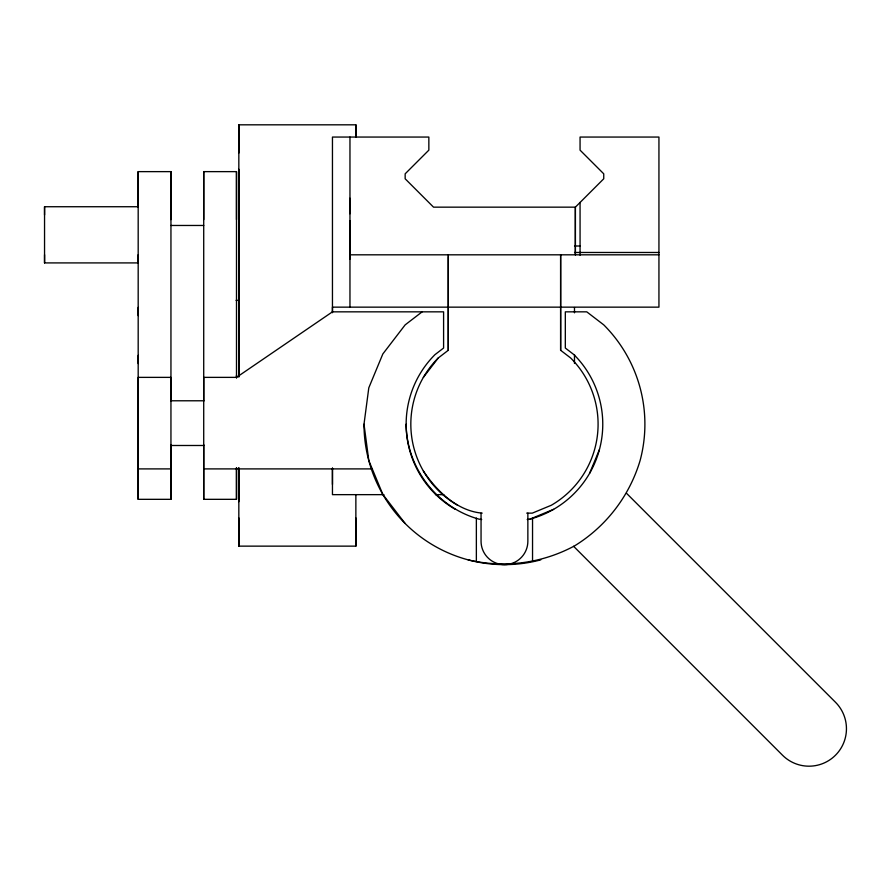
<?xml version="1.0" encoding="UTF-8"?>
<svg xmlns="http://www.w3.org/2000/svg" width="891" height="891" viewBox="0 0 891 891"><rect width="100%" height="100%" fill="white"/><g stroke="black" fill="none" stroke-linecap="round" stroke-linejoin="round"><path stroke-width="1.34" d="M138.183 254.692L138.183 262.912L44.55 262.912L44.55 206.734L138.183 206.734M170.949 444.553L170.949 499.328L138.183 499.328L138.183 171.629L170.949 171.629L170.949 219.62M170.949 401.206L170.949 171.629M236.494 499.328L236.494 467.786L236.494 499.328L203.716 499.328L203.716 444.553M203.716 401.206L203.716 171.629L236.494 171.629L236.494 219.62M236.494 377.884L236.494 171.629M355.865 494.65L355.865 546.138L238.833 546.138L238.833 468.076M238.833 377.105L238.833 124.818L355.865 124.818L355.865 137.247L355.865 124.818M332.454 484.437L332.454 468.076M332.454 312.307L332.454 137.058L428.849 137.058L428.849 150.145L405.16 173.823L405.16 178.79L433.527 207.157L575.374 207.157L603.742 178.79L603.742 173.823L580.063 150.145L580.063 137.058L658.939 137.058L658.939 307.15L332.454 307.15L332.454 312.708M349.963 307.15L349.963 137.058M423.37 377.372L438.249 357.982L448.273 350.286L448.273 256.597M560.628 350.286L560.628 254.815L560.628 350.286L570.663 357.982A93.633 93.633 0 0 1 551.273 505.275L532.283 513.138L526.715 513.138M405.149 523.496L382.829 494.416L368.796 460.536L364.007 424.194L368.796 387.841L382.829 353.972L405.149 324.881L422.145 311.839M589.597 473.344L599.409 449.632M527.216 519.509L529.9 519.152L553.612 509.329M468.109 559.849C504.172 568.402 542.051 563.413 574.673 545.815C606.225 526.358 629.492 496.053 640.106 460.536A140.444 140.444 0 0 0 603.764 324.881L586.757 311.839L565.317 311.839L565.317 348.036L573.971 354.674A98.311 98.311 0 0 1 529.9 519.152M170.949 225.468L203.716 225.468M574.528 246.005L580.063 246.005M574.528 252.476L658.939 252.476M349.963 254.815L658.939 254.815M236.07 300.367L238.833 300.367M170.949 400.783L203.716 400.783M170.949 445.489L203.716 445.489M138.183 468.9L170.949 468.9M203.716 468.9L372.26 468.9M383.943 494.65L332.454 494.65L332.454 468.254M435.443 494.65L443.785 494.65M482.187 513.138C457.072 511 436.824 491.097 423.37 471.005M481.697 519.509L479.013 519.152C437.091 507.67 406.385 467.652 406.14 424.194M626.54 493.313L835.48 702.253A37.455 37.455 0 0 1 835.48 755.223A37.455 37.455 0 0 1 782.521 755.223L573.57 546.272M580.063 202.48L580.063 255.194M574.483 307.506L574.483 312.83M574.483 354.607L574.483 363.45M532.54 518.061L532.54 560.94M527.862 513.138L527.862 541.227A23.411 23.411 0 0 1 504.451 564.638A23.411 23.411 0 0 1 481.051 541.227L481.051 513.138M476.362 518.061L476.362 560.94M448.273 254.815L448.273 350.286M355.865 517.916L355.865 546.138M349.963 198.214L349.963 213.762M349.963 220.768L349.963 259.081M238.833 124.818L238.833 153.04M238.833 169.29L238.833 376.514M238.833 467.786L238.833 501.666M238.833 517.916L238.833 546.138M236.494 375.2L236.494 377.751M203.716 171.629L203.716 219.62M203.716 499.328L203.716 377.372L236.494 377.372L332.454 311.839L443.595 311.839L443.595 348.036L434.942 354.674A98.311 98.311 0 0 0 455.301 509.329M170.949 499.328L170.949 377.372L138.183 377.372L138.183 499.328M138.183 171.629L138.183 207.28M138.183 307.384L138.183 315.614M138.183 355.342L138.183 363.561M44.55 206.734L44.55 214.965M44.55 254.692L44.55 262.912M457.64 505.275A93.633 93.633 0 0 1 438.249 357.982M540.804 559.849A140.444 140.444 0 0 1 364.007 424.194M575.374 207.157L575.374 254.815L575.374 207.157"/></g></svg>
